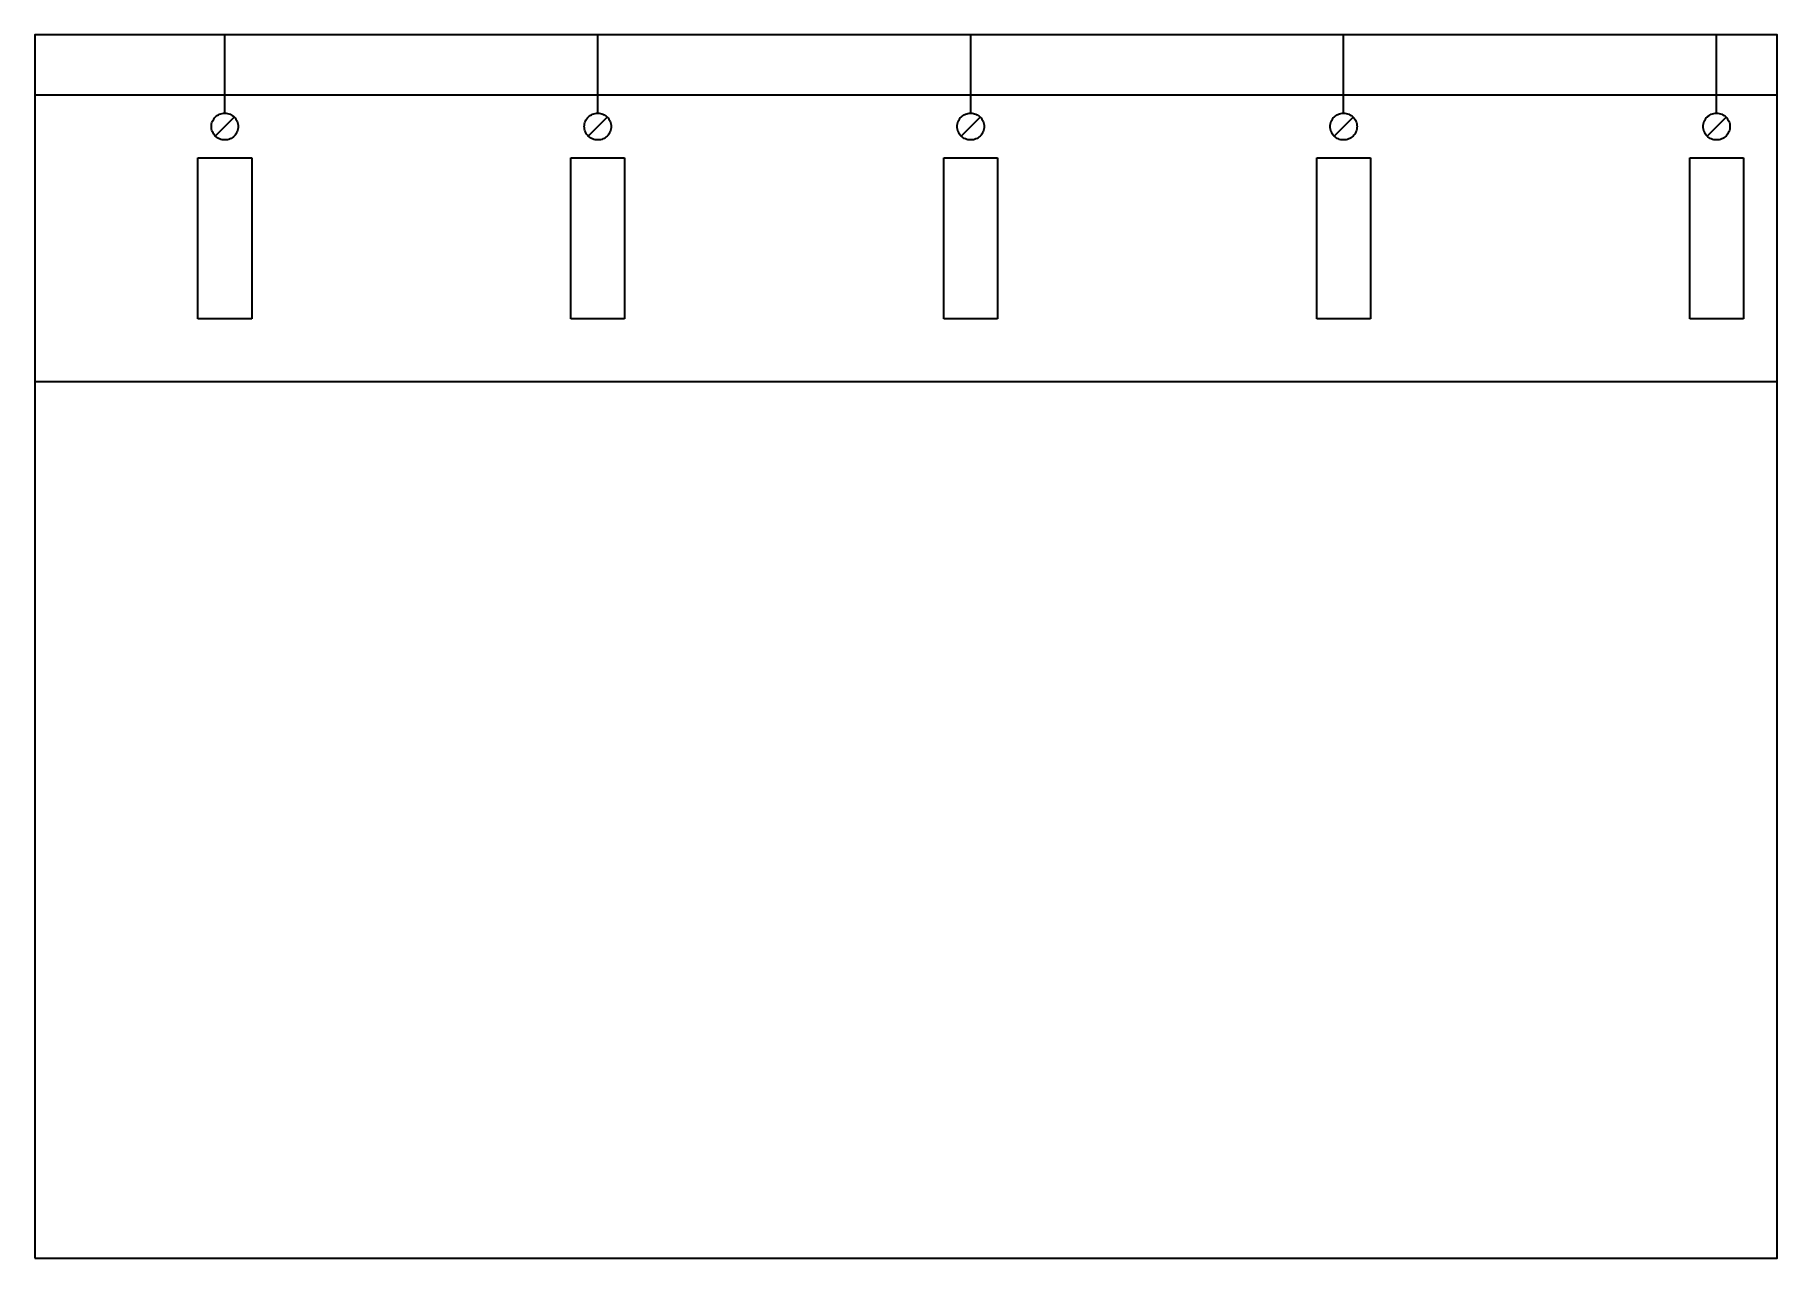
# Paper-space layout 'DIN A2 Title Block' of a CAD drawing. Header units: millimetres. Extents: x 5 to 589, y 5 to 415.
# The model-space entities are those that its viewports show. They can reach past a viewport. Long polylines and large blocks are cut down to what shows.
import ezdxf
from ezdxf.enums import TextEntityAlignment as Align

# ---------------------------------------------------------------- set-up
doc = ezdxf.new("R2010")
doc.units = ezdxf.units.MM
doc.header["$LTSCALE"] = 8
for name, color, linetype in [('RED_2.5mm^2', 1, 'Continuous'), ('SYMS', 7, 'Continuous'), ('TAGS', 51, 'Continuous'), ('TERMS', 4, 'Continuous')]:
    doc.layers.add(name, color=color, linetype=linetype)
doc.styles.add('WD_IEC', font='ISOCP2.shx', dxfattribs={"width": 0.9, "height": 4})

# ---------------------------------------------------------------- blocks, each defined once
blk = doc.blocks.new('PLCIO_F85')
at = {"layer": 'SYMS'}
for p, q in [((1036, 48), (-48, 48)), ((71.82, 34.32), (78.18, 40.68)), ((196.82, 34.32), (203.18, 40.68)), ((321.82, 34.32), (328.18, 40.68)), ((446.82, 34.32), (453.18, 40.68)), ((571.82, 34.32), (578.18, 40.68)), ((-9, 27), (9, 27)), ((9, 27), (9, -27)), ((66, -27), (66, 27)), ((66, 27), (84, 27)), ((84, 27), (84, -27)), ((191, -27), (191, 27)), ((191, 27), (209, 27)), ((209, 27), (209, -27)), ((316, -27), (316, 27)), ((316, 27), (334, 27)), ((334, 27), (334, -27)), ((441, -27), (441, 27)), ((441, 27), (459, 27)), ((459, 27), (459, -27)), ((566, -27), (566, 27)), ((566, 27), (584, 27)), ((584, 27), (584, -27)), ((9, -27), (-9, -27)), ((84, -27), (66, -27)), ((209, -27), (191, -27)), ((334, -27), (316, -27)), ((459, -27), (441, -27)), ((584, -27), (566, -27)), ((-48, -48), (1036, -48))]:
    blk.add_line(p, q, dxfattribs=at)
for centre in [(75, 37.5), (200, 37.5), (325, 37.5), (450, 37.5), (575, 37.5)]:
    blk.add_circle(centre, 4.5, dxfattribs=at)
at = {"layer": 'SYMS', "style": 'WD_IEC', "width": 0.9}
for tag, p in [('TERMDESC02', (81.25, 60)), ('TERMDESC03', (206.25, 60)), ('TERMDESC04', (331.25, 60)), ('TERMDESC05', (456.25, 60)), ('TERMDESC06', (581.25, 60)), ('TERMDESC07', (706.25, 60)), ('TERMDESC08', (831.25, 60)), ('TERMDESC09', (956.25, 60)), ('TERMDESC01', (6.25, 60))]:
    blk.add_attdef(tag, text='', height=12, rotation=90, dxfattribs=at).set_placement(p, align=Align.TOP_LEFT)
at = {"layer": 'SYMS', "style": 'WD_IEC', "width": 0.9, "flags": 1}
for tag, p in [('X2TERM01', (0, 42)), ('X2TERM02', (75, 42)), ('X2TERM03', (200, 42)), ('X2TERM04', (325, 42)), ('X2TERM05', (450, 42)), ('X2TERM06', (575, 42)), ('X2TERM07', (700, 42)), ('X2TERM08', (825, 42)), ('X2TERM09', (950, 42))]:
    blk.add_attdef(tag, text='', height=1.92, rotation=90, dxfattribs=at).set_placement(p, align=Align.RIGHT)
at = {"layer": 'SYMS', "style": 'WD_IEC', "width": 0.9}
for tag, p in [('TERM02', (90, 42)), ('TERM03', (215, 42)), ('TERM04', (340, 42)), ('TERM05', (465, 42)), ('TERM06', (590, 42)), ('TERM07', (715, 42)), ('TERM08', (840, 42)), ('TERM09', (965, 42)), ('TERM01', (15, 42))]:
    blk.add_attdef(tag, text='', height=12, rotation=90, dxfattribs=at).set_placement(p, align=Align.TOP_RIGHT)
at = {"layer": 'SYMS', "style": 'WD_IEC'}
for tag, width, p in [('LINE2', 0.9, (-69, 0)), ('DESC', 0.9, (-50.84, 0)), ('INST', 0.8, (-159, 0)), ('MFG', 0.8, (-123, 0)), ('CAT', 0.8, (-105, 0)), ('LINE1', 0.9, (-87, 0)), ('TAG', 0.9, (-30.87, 0)), ('LOC', 0.8, (-141, 0))]:
    blk.add_attdef(tag, text='', height=15, rotation=90, dxfattribs=dict(at, width=width)).set_placement(p, align=Align.CENTER)
at = {"layer": 'SYMS', "style": 'WD_IEC', "width": 0.7}
for tag, p in [('TAGA02', (75, 0)), ('TAGA04', (325, 0)), ('TAGA05', (450, 0)), ('TAGA06', (575, 0)), ('TAGA08', (825, 0)), ('TAGA01', (0, 0)), ('TAGA03', (200, 0)), ('TAGA07', (700, 0)), ('TAGA09', (950, 0))]:
    blk.add_attdef(tag, text='', height=12, rotation=90, dxfattribs=at).set_placement(p, align=Align.MIDDLE_CENTER)
at = {"layer": 'SYMS', "linetype": 'Continuous', "style": 'WD_IEC', "width": 0.9, "flags": 9}
blk.add_attdef('ASSYCODE', text='', height=1.92, rotation=90, dxfattribs=at).set_placement((-102.85, -22.08), align=Align.CENTER)
at = {"layer": 'SYMS', "style": 'WD_IEC', "width": 0.9}
for tag, p in [('DESCA01', (-9, -111)), ('DESCB01', (9, -111)), ('DESCC01', (27, -111)), ('DESCD01', (45, -111)), ('DESCE01', (63, -111)), ('DESCA02', (66, -111)), ('DESCB02', (84, -111)), ('DESCC02', (102, -111)), ('DESCD02', (120, -111)), ('DESCE02', (138, -111)), ('DESCA03', (191, -111)), ('DESCB03', (209, -111)), ('DESCC03', (227, -111)), ('DESCD03', (245, -111)), ('DESCE03', (263, -111)), ('DESCA04', (316, -111)), ('DESCB04', (334, -111)), ('DESCC04', (352, -111)), ('DESCD04', (370, -111)), ('DESCE04', (388, -111)), ('DESCA05', (441, -111)), ('DESCB05', (459, -111)), ('DESCC05', (477, -111)), ('DESCD05', (495, -111)), ('DESCE05', (513, -111)), ('DESCA06', (566, -111)), ('DESCB06', (584, -111)), ('DESCC06', (602, -111)), ('DESCD06', (620, -111)), ('DESCE06', (638, -111)), ('DESCA07', (691, -111)), ('DESCB07', (709, -111)), ('DESCC07', (727, -111)), ('DESCD07', (745, -111)), ('DESCE07', (763, -111)), ('DESCA08', (816, -111)), ('DESCB08', (834, -111)), ('DESCC08', (852, -111)), ('DESCD08', (870, -111)), ('DESCE08', (888, -111)), ('DESCA09', (941, -111)), ('DESCB09', (959, -111)), ('DESCC09', (977, -111)), ('DESCD09', (995, -111)), ('DESCE09', (1013, -111))]:
    blk.add_attdef(tag, text='', height=15, rotation=90, dxfattribs=at).set_placement(p, align=Align.RIGHT)

msp = doc.modelspace()

# ---------------------------------------------------------------- linework, layer by layer
at = {"layer": 'RED_2.5mm^2', "color": 0}
for p, q in [((568.68, 388.77), (568.68, 552.01)), ((68.68, 388.77), (68.68, 484.53)), ((193.68, 388.77), (193.68, 484.53)), ((318.68, 388.77), (318.68, 484.53)), ((443.68, 388.77), (443.68, 484.53))]:
    msp.add_line(p, q, dxfattribs=at)

# ---------------------------------------------------------------- block references
at = {"layer": 'SYMS', "color": 0}
ref = msp.add_blockref('PLCIO_F85', (-6.32, 346.77), dxfattribs=at)
ref.add_attrib('TERM01', 'S/S', dxfattribs={"layer": 'TERMS', "height": 12, "rotation": 90, "style": 'WD_IEC', "width": 0.9}).set_placement((8.68, 388.77), align=Align.TOP_RIGHT)
ref.add_attrib('TERM02', 'X20', dxfattribs={"layer": 'TERMS', "height": 12, "rotation": 90, "style": 'WD_IEC', "width": 0.9}).set_placement((83.68, 388.77), align=Align.TOP_RIGHT)
ref.add_attrib('TAGA02', 'IN20', dxfattribs={"layer": 'TAGS', "height": 12, "rotation": 90, "style": 'WD_IEC', "width": 0.7}).set_placement((68.68, 346.77), align=Align.MIDDLE_CENTER)
ref.add_attrib('TERM03', 'X21', dxfattribs={"layer": 'TERMS', "height": 12, "rotation": 90, "style": 'WD_IEC', "width": 0.9}).set_placement((208.68, 388.77), align=Align.TOP_RIGHT)
ref.add_attrib('TAGA03', 'IN21', dxfattribs={"layer": 'TAGS', "height": 12, "rotation": 90, "style": 'WD_IEC', "width": 0.7}).set_placement((193.68, 346.77), align=Align.MIDDLE_CENTER)
ref.add_attrib('TERM04', 'X22', dxfattribs={"layer": 'TERMS', "height": 12, "rotation": 90, "style": 'WD_IEC', "width": 0.9}).set_placement((333.68, 388.77), align=Align.TOP_RIGHT)
ref.add_attrib('TAGA04', 'IN22', dxfattribs={"layer": 'TAGS', "height": 12, "rotation": 90, "style": 'WD_IEC', "width": 0.7}).set_placement((318.68, 346.77), align=Align.MIDDLE_CENTER)
ref.add_attrib('TERM05', 'X23', dxfattribs={"layer": 'TERMS', "height": 12, "rotation": 90, "style": 'WD_IEC', "width": 0.9}).set_placement((458.68, 388.77), align=Align.TOP_RIGHT)
ref.add_attrib('TAGA05', 'IN23', dxfattribs={"layer": 'TAGS', "height": 12, "rotation": 90, "style": 'WD_IEC', "width": 0.7}).set_placement((443.68, 346.77), align=Align.MIDDLE_CENTER)
ref.add_attrib('TERM06', 'X24', dxfattribs={"layer": 'TERMS', "height": 12, "rotation": 90, "style": 'WD_IEC', "width": 0.9}).set_placement((583.68, 388.77), align=Align.TOP_RIGHT)
ref.add_attrib('TAGA06', 'IN24', dxfattribs={"layer": 'TAGS', "height": 12, "rotation": 90, "style": 'WD_IEC', "width": 0.7}).set_placement((568.68, 346.77), align=Align.MIDDLE_CENTER)

psp = doc.layouts.new('DIN A2 Title Block')

# ---------------------------------------------------------------- linework, layer by layer
psp.add_lwpolyline([(4.99, 4.93), (588.99, 4.93), (588.99, 4.93), (588.99, 4.93), (588.99, 414.93), (4.99, 414.93)], close=True)

# ---------------------------------------------------------------- viewports
at = {"layer": '0'}
vp = psp.add_viewport(center=(296.99, 209.93), size=(584, 410), view_center_point=(297, 210), view_height=410, dxfattribs=at)
vp.dxf.flags = 0x10000  # cut along an outline
vp.dxf.clipping_boundary_handle = psp.add_lwpolyline([(4.99, 4.93), (588.99, 4.93), (588.99, 4.93), (588.99, 4.93), (588.99, 414.93), (4.99, 414.93)], format="xyb", close=True, dxfattribs={"invisible": 1}).dxf.handle

doc.saveas('drawing.dxf')
